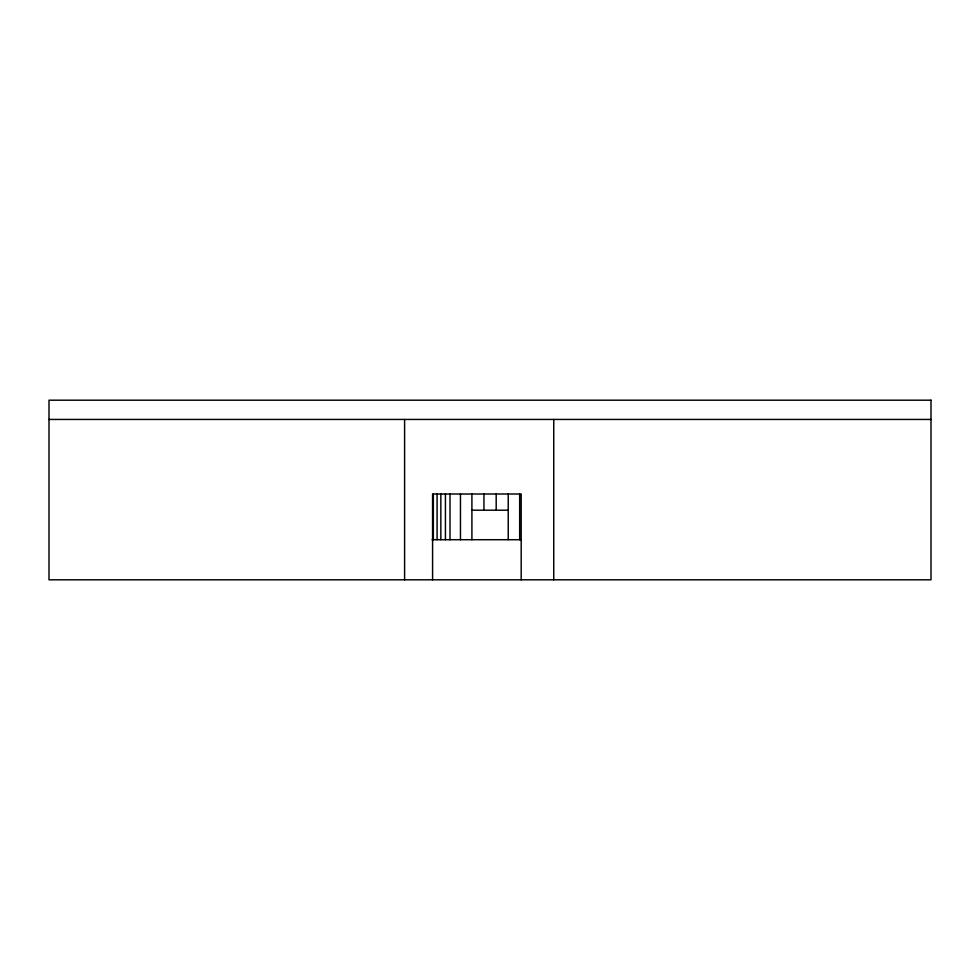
<?xml version="1.0" encoding="UTF-8"?>
<svg xmlns="http://www.w3.org/2000/svg" width="980" height="980" viewBox="0 0 980 980"><rect width="100%" height="100%" fill="white"/><g stroke="black" fill="none" stroke-linecap="round" stroke-linejoin="round"><path stroke-width="1.47" d="M49 419.44L931 419.44M471.907 510.2L508.228 510.2M432.082 539.711L521.409 539.711M553.749 419.44L553.749 579.805M521.188 579.805L521.188 494.006L432.584 494.006L432.584 579.805M519.67 494.006L519.67 539.711M508.228 493.92L508.228 539.711M496.186 493.92L496.186 510.213M483.949 493.92L483.949 510.2M471.907 493.92L471.907 539.711M460.465 494.006L460.465 539.711M450.004 494.006L450.004 539.711M445.435 494.006L445.435 539.711M440.853 494.006L440.853 539.711M437.092 494.006L437.092 539.711M433.332 494.006L433.332 539.711M404.605 419.44L404.605 579.805M931 400.195L49 400.195L49 579.805L931 579.805L931 400.195"/></g></svg>
